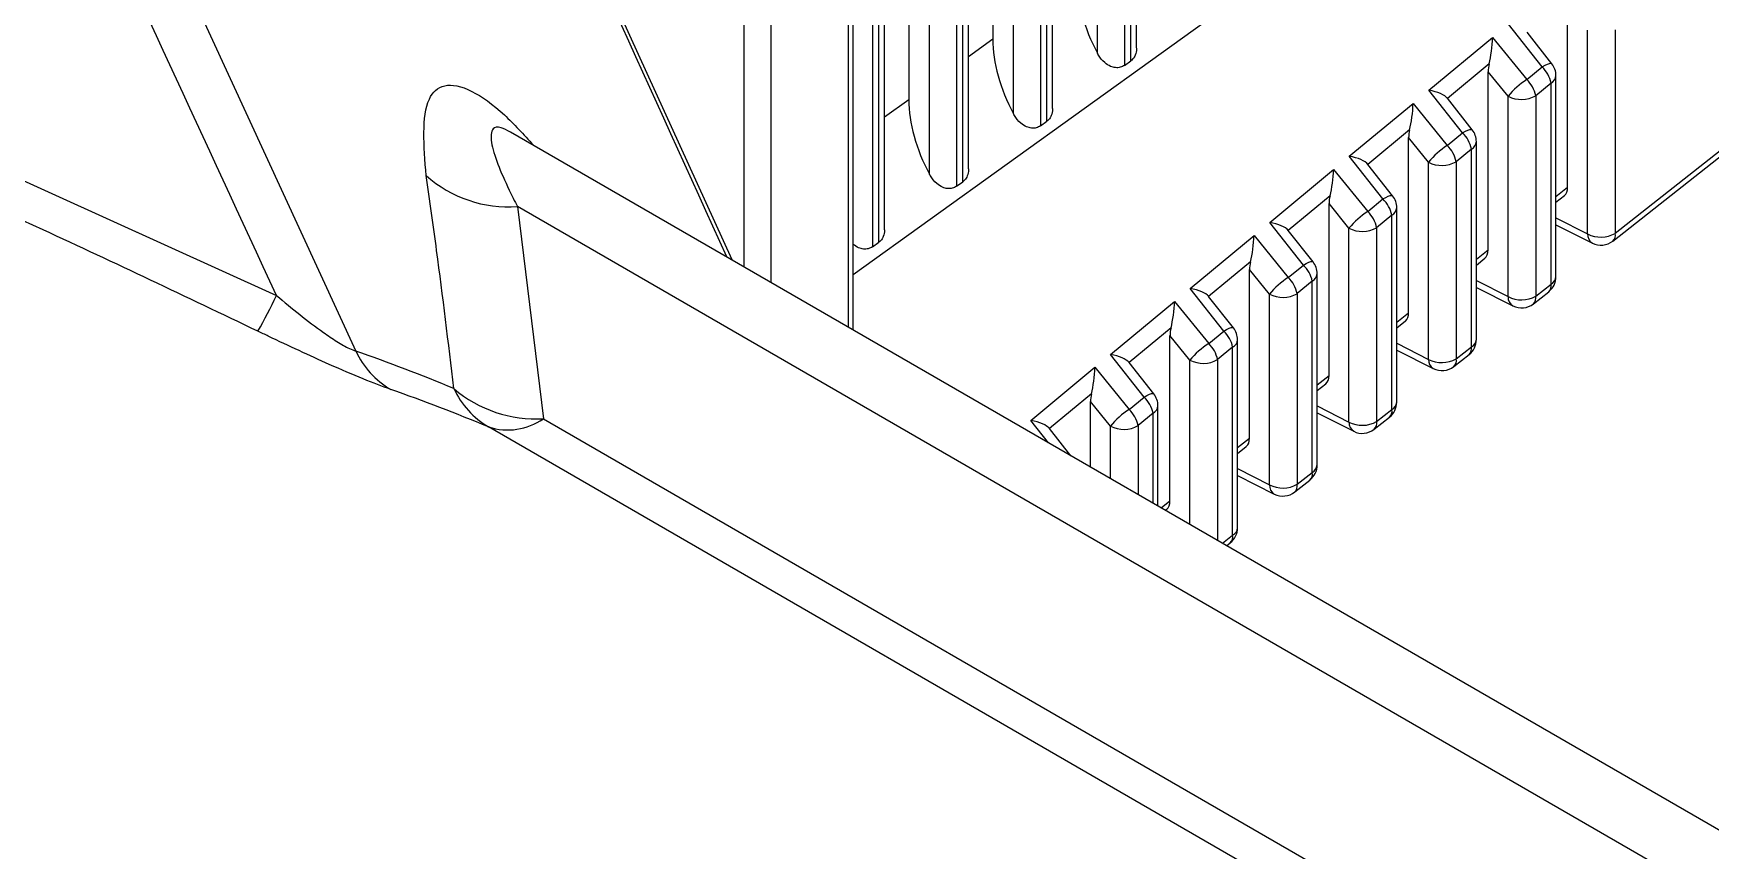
# Model space of a CAD drawing. Extents: x 17.3 to 113.1, y 4.8 to 84.5.
# Drawn here: x 29.648 to 30.523, y 67.448 to 67.874 of the extents above; entities that cross this region are included whole.
import ezdxf

# ---------------------------------------------------------------- set-up
doc = ezdxf.new("R2010")
doc.units = 0
doc.header["$MEASUREMENT"] = 0
doc.layers.add('OBJECT', color=7, linetype='CONTINUOUS')

msp = doc.modelspace()

# ---------------------------------------------------------------- linework, layer by layer
at = {"layer": 'OBJECT'}
for p, q in [((29.34789, 68.72323), (29.81627, 67.70802)), ((30.01265, 67.7555), (29.65335, 68.54417)), ((30.20336, 67.86327), (30.20336, 68.35643)), ((30.21744, 68.3578), (30.21744, 67.85694)), ((30.22079, 67.85935), (30.22079, 68.35852)), ((30.22372, 67.86602), (30.22372, 68.35984)), ((30.1736, 68.33871), (30.1736, 67.82542)), ((30.17695, 67.82783), (30.17695, 68.33904)), ((30.17988, 67.83449), (30.17988, 68.33991)), ((30.15952, 67.83174), (30.15952, 68.33703)), ((30.14876, 68.32639), (30.14876, 67.87056)), ((30.12976, 68.31713), (30.12976, 67.79389)), ((30.13311, 67.7963), (30.13311, 68.31865)), ((30.13603, 67.80297), (30.13603, 68.31998)), ((30.10491, 68.30584), (30.10491, 67.83904)), ((30.11568, 67.80022), (30.11568, 68.31073)), ((30.08927, 67.76478), (30.08927, 68.29744)), ((30.09219, 67.77144), (30.09219, 68.30249)), ((30.08592, 68.29402), (30.08592, 67.76237)), ((30.07338, 67.72044), (30.07338, 68.26328)), ((30.07594, 67.71896), (30.07594, 68.26714)), ((30.019, 67.75184), (30.019, 68.18285)), ((30.03286, 68.18341), (30.03286, 67.74383)), ((30.07594, 67.74796), (30.37968, 67.96637)), ((30.44874, 67.79342), (30.44874, 67.88807)), ((30.43543, 67.85616), (30.41788, 67.87839)), ((30.45914, 67.76908), (30.45914, 67.87526)), ((30.47358, 67.87552), (30.47358, 67.76934)), ((29.48782, 67.86717), (29.77491, 67.73695)), ((30.14876, 67.87056), (30.13603, 67.86142)), ((30.37633, 67.84396), (30.40958, 67.87152)), ((30.40958, 67.87152), (30.42743, 67.84953)), ((30.44049, 67.85781), (30.42754, 67.87421)), ((30.21744, 67.85694), (30.22079, 67.85935)), ((30.40778, 67.85777), (30.38603, 67.83974)), ((30.40724, 67.76072), (30.40724, 67.85367)), ((30.41763, 67.84086), (30.40724, 67.85367)), ((30.42743, 67.84953), (30.43543, 67.85616)), ((30.44264, 67.7468), (30.44264, 67.85161)), ((30.39389, 67.82173), (30.37633, 67.84396)), ((30.41763, 67.73637), (30.41763, 67.84086)), ((30.44008, 67.84775), (30.43208, 67.84112)), ((30.43208, 67.84112), (30.43208, 67.73663)), ((30.44008, 67.74293), (30.44008, 67.84775)), ((30.10491, 67.83904), (30.09219, 67.82989)), ((30.33479, 67.80953), (30.36808, 67.83712)), ((30.36808, 67.83712), (30.38592, 67.81513)), ((30.39895, 67.82338), (30.38599, 67.83978)), ((30.47234, 67.76534), (30.55812, 67.83293)), ((30.55863, 67.83635), (30.47358, 67.76934)), ((30.1736, 67.82542), (30.17695, 67.82783)), ((30.36628, 67.82337), (30.34448, 67.8053)), ((29.8971, 67.82219), (29.89711, 67.82218)), ((32.27844, 66.44749), (29.89712, 67.8222)), ((30.36573, 67.72801), (30.36573, 67.81927)), ((30.37613, 67.80646), (30.36573, 67.81927)), ((30.38592, 67.81513), (30.39389, 67.82173)), ((30.4011, 67.71406), (30.4011, 67.81718)), ((30.35234, 67.78729), (30.33479, 67.80953)), ((30.3574, 67.78894), (30.34445, 67.80534)), ((30.37613, 67.70367), (30.37613, 67.80646)), ((30.39853, 67.81332), (30.39057, 67.80672)), ((30.39057, 67.80672), (30.39057, 67.70393)), ((30.39853, 67.7102), (30.39853, 67.81332)), ((30.12976, 67.79389), (30.13311, 67.7963)), ((30.29324, 67.77509), (30.32657, 67.80272)), ((30.32657, 67.80272), (30.34442, 67.78073)), ((30.32477, 67.78897), (30.30294, 67.77087)), ((30.44264, 67.78861), (30.44874, 67.79342)), ((30.44264, 67.7856), (30.44705, 67.78908)), ((29.90067, 67.78329), (29.9142, 67.67268)), ((32.24652, 66.42906), (29.90067, 67.78329)), ((30.32422, 67.69531), (30.32422, 67.78487)), ((30.33462, 67.77206), (30.32422, 67.78487)), ((30.34442, 67.78073), (30.35234, 67.78729)), ((30.35699, 67.77889), (30.34906, 67.77232)), ((30.35699, 67.67746), (30.35699, 67.77889)), ((30.35955, 67.68133), (30.35955, 67.78275)), ((30.3108, 67.75286), (30.29324, 67.77509)), ((30.31586, 67.75451), (30.30291, 67.77091)), ((30.33462, 67.67096), (30.33462, 67.77206)), ((30.34906, 67.77232), (30.34906, 67.67122)), ((30.44264, 67.77742), (30.45914, 67.76908)), ((30.44264, 67.77388), (30.46164, 67.76427)), ((30.08592, 67.76237), (30.08927, 67.76478)), ((30.2517, 67.74066), (30.28506, 67.76832)), ((30.28506, 67.76832), (30.30291, 67.74633)), ((30.28326, 67.75457), (30.26139, 67.73644)), ((30.30291, 67.74633), (30.3108, 67.75286)), ((30.4011, 67.75588), (30.40724, 67.76072)), ((30.4011, 67.75286), (30.40555, 67.75637)), ((30.28272, 67.6626), (30.28272, 67.75047)), ((30.29311, 67.73766), (30.28272, 67.75047)), ((30.31544, 67.74445), (30.30756, 67.73792)), ((30.31544, 67.64473), (30.31544, 67.74445)), ((30.31801, 67.64859), (30.31801, 67.74832)), ((30.4011, 67.74473), (30.41763, 67.73637)), ((30.26925, 67.71843), (30.2517, 67.74066)), ((30.27431, 67.72008), (30.26136, 67.73648)), ((30.29311, 67.63826), (30.29311, 67.73766)), ((30.30756, 67.73792), (30.30756, 67.63852)), ((30.4011, 67.74119), (30.42013, 67.73157)), ((30.43083, 67.73264), (30.43883, 67.73894)), ((30.43208, 67.73663), (30.44008, 67.74293)), ((30.21015, 67.70623), (30.24356, 67.73392)), ((30.24356, 67.73392), (30.2614, 67.71193)), ((30.35955, 67.72314), (30.36573, 67.72801)), ((30.24176, 67.72017), (30.21985, 67.70201)), ((30.2614, 67.71193), (30.26925, 67.71843)), ((30.35955, 67.72013), (30.36404, 67.72367)), ((30.24121, 67.6299), (30.24121, 67.71607)), ((30.25161, 67.70326), (30.24121, 67.71607)), ((30.2739, 67.71002), (30.26605, 67.70352)), ((30.2739, 67.61199), (30.2739, 67.71002)), ((30.27646, 67.61586), (30.27646, 67.71388)), ((30.35955, 67.71205), (30.37613, 67.70367)), ((30.39057, 67.70393), (30.39853, 67.7102)), ((30.22771, 67.684), (30.21015, 67.70623)), ((30.23277, 67.68565), (30.21982, 67.70205)), ((30.25161, 67.61755), (30.25161, 67.70326)), ((30.26605, 67.70352), (30.26605, 67.60922)), ((30.35955, 67.70851), (30.37862, 67.69886)), ((30.38932, 67.69993), (30.39729, 67.70621)), ((30.16861, 67.6718), (30.20205, 67.69952)), ((30.20205, 67.69952), (30.2199, 67.67753)), ((30.31801, 67.69041), (30.32422, 67.69531)), ((30.20025, 67.68577), (30.1783, 67.66758)), ((30.2199, 67.67753), (30.22771, 67.684)), ((30.31801, 67.68739), (30.32254, 67.69096)), ((30.1997, 67.64752), (30.1997, 67.68167)), ((30.2101, 67.66886), (30.1997, 67.68167)), ((30.23235, 67.67559), (30.22454, 67.66912)), ((30.23235, 67.62867), (30.23235, 67.67559)), ((30.23492, 67.62719), (30.23492, 67.67945)), ((30.31801, 67.67936), (30.33462, 67.67096)), ((30.31801, 67.67582), (30.33712, 67.66616)), ((30.34906, 67.67122), (30.35699, 67.67746)), ((32.1395, 66.36727), (29.8856, 67.66842)), ((29.9142, 67.67268), (32.15748, 66.37766)), ((30.17779, 67.66017), (30.16861, 67.6718)), ((30.18948, 67.65342), (30.17827, 67.66762)), ((30.2101, 67.64152), (30.2101, 67.66886)), ((30.22454, 67.66912), (30.22454, 67.63318)), ((30.34782, 67.66723), (30.35574, 67.67347)), ((30.27646, 67.65767), (30.28272, 67.6626)), ((30.27646, 67.65466), (30.28103, 67.65826)), ((30.27646, 67.64668), (30.29311, 67.63826)), ((30.27646, 67.64313), (30.29561, 67.63345)), ((30.30631, 67.63452), (30.3142, 67.64074)), ((30.30756, 67.63852), (30.31544, 67.64473)), ((30.23657, 67.62624), (30.24121, 67.6299)), ((30.23877, 67.62496), (30.23952, 67.62555)), ((30.26854, 67.60778), (30.2739, 67.61199)), ((30.27075, 67.6065), (30.27265, 67.608))]:
    msp.add_line(p, q, dxfattribs=at)
at = {"layer": 'OBJECT', "flags": 128}
for points in [[(30.43543, 67.85616), (30.43692, 67.857), (30.43822, 67.85761), (30.43927, 67.85795), (30.44004, 67.85802), (30.44049, 67.85781), (30.44049, 67.85781)], [(30.39389, 67.82173), (30.39537, 67.82257), (30.39667, 67.82317), (30.39773, 67.82352), (30.3985, 67.82359), (30.39894, 67.82338), (30.39895, 67.82338)], [(30.35234, 67.78729), (30.35383, 67.78814), (30.35513, 67.78874), (30.35618, 67.78909), (30.35695, 67.78916), (30.3574, 67.78895), (30.3574, 67.78894)], [(30.3108, 67.75286), (30.31228, 67.7537), (30.31358, 67.75431), (30.31464, 67.75466), (30.31541, 67.75472), (30.31585, 67.75452), (30.31586, 67.75451)], [(30.26925, 67.71843), (30.27074, 67.71927), (30.27204, 67.71988), (30.27309, 67.72022), (30.27386, 67.72029), (30.27431, 67.72008), (30.27431, 67.72008)], [(30.22771, 67.684), (30.22919, 67.68484), (30.23049, 67.68545), (30.23155, 67.68579), (30.23232, 67.68586), (30.23276, 67.68565), (30.23277, 67.68565)]]:
    msp.add_lwpolyline(points, dxfattribs=at)
at = {"layer": 'OBJECT'}
for centre, radius, start, end in [((30.43264, 67.85161), 0.01, 0, 38.29771), ((30.44813, 67.81624), 0.0392, 121.88159, 141.08983), ((30.4164, 67.83795), 0.01599, 11.44037, 46.3924), ((30.4244, 67.84458), 0.01599, 11.44085, 46.39265), ((30.43786, 67.85201), 0.0048, 297.53163, 355.25391), ((30.42462, 67.85442), 0.01525, 242.75301, 299.28075), ((30.3911, 67.81718), 0.01, 0, 38.29771), ((30.40664, 67.78183), 0.03921, 121.88549, 141.08592), ((30.37489, 67.80355), 0.016, 11.44536, 46.39027), ((30.38285, 67.81014), 0.016, 11.44426, 46.39211), ((30.39631, 67.81758), 0.0048, 297.52704, 355.26408), ((30.38311, 67.82002), 0.01525, 242.753, 299.28169), ((29.89614, 67.84818), 0.06504, 228.4862, 273.99239), ((30.34955, 67.78275), 0.01, 0, 38.29771), ((30.36512, 67.74744), 0.0392, 121.88269, 141.08873), ((30.33339, 67.76915), 0.01599, 11.43845, 46.39718), ((30.34131, 67.77571), 0.01599, 11.44037, 46.3924), ((30.35477, 67.78314), 0.0048, 297.5272, 355.25834), ((30.3416, 67.78562), 0.01525, 242.75473, 299.27996), ((30.46448, 67.7688), 0.00534, 176.99887, 237.8973), ((30.46612, 67.78264), 0.01525, 242.75263, 299.28113), ((30.46615, 67.7732), 0.01, 243.17761, 308.23609), ((30.4694, 67.76845), 0.00428, 313.41881, 11.95314), ((30.29976, 67.74128), 0.01599, 11.44375, 46.39261), ((30.30801, 67.74832), 0.01, 0, 38.29771), ((30.32363, 67.71303), 0.03921, 121.88549, 141.08592), ((30.29188, 67.73475), 0.016, 11.4427, 46.39007), ((30.31322, 67.74871), 0.0048, 297.52704, 355.26408), ((30.43264, 67.7468), 0.01, 308.23609, 0), ((30.43786, 67.74719), 0.0048, 297.53163, 355.25391), ((29.49881, 67.86907), 0.30609, 330.50248, 334.42818), ((30.3001, 67.75122), 0.01525, 242.75263, 299.28113), ((30.42462, 67.74993), 0.01525, 242.75301, 299.28075), ((30.42297, 67.73609), 0.00534, 176.99837, 237.90286), ((30.42789, 67.73574), 0.00428, 313.40684, 11.96565), ((30.43589, 67.74205), 0.00428, 313.41267, 11.95217), ((30.42464, 67.74049), 0.01, 243.17761, 308.23609), ((30.25822, 67.70685), 0.01599, 11.44037, 46.3924), ((30.26646, 67.71388), 0.01, 0, 38.29771), ((30.28211, 67.67864), 0.0392, 121.88159, 141.08983), ((30.25037, 67.70034), 0.016, 11.44605, 46.38958), ((30.27168, 67.71428), 0.0048, 297.5272, 355.25834), ((30.3911, 67.71406), 0.01, 308.23609, 0), ((30.39435, 67.70931), 0.00428, 313.41975, 11.949), ((30.39631, 67.71446), 0.0048, 297.52704, 355.26408), ((29.51074, 66.83227), 0.92752, 67.37798, 70.76741), ((29.85818, 67.72781), 0.04635, 205.26567, 239.29019), ((30.25859, 67.71682), 0.01525, 242.753, 299.28169), ((30.38146, 67.70339), 0.00534, 177.00409, 237.89714), ((30.38311, 67.71723), 0.01525, 242.753, 299.28169), ((30.38314, 67.70779), 0.01, 243.17761, 308.23609), ((30.38638, 67.70304), 0.00428, 313.41815, 11.94989), ((29.52985, 66.8147), 0.92488, 67.37849, 70.76719), ((29.90877, 67.70755), 0.04547, 204.86667, 239.36829), ((29.91051, 67.73879), 0.06622, 229.51273, 273.19869), ((30.21667, 67.67242), 0.016, 11.44565, 46.39072), ((30.22492, 67.67945), 0.01, 0, 38.29771), ((30.24061, 67.64423), 0.03922, 121.88606, 141.08536), ((30.20887, 67.66595), 0.01599, 11.44346, 46.39217), ((30.23013, 67.67985), 0.0048, 297.52704, 355.26408), ((30.34955, 67.68133), 0.01, 308.23609, 0), ((30.3528, 67.67658), 0.00428, 313.41752, 11.95052), ((30.35477, 67.68172), 0.0048, 297.5272, 355.25834), ((29.89556, 67.69972), 0.03285, 252.34276, 304.57326), ((30.21708, 67.68242), 0.01525, 242.75413, 299.28055), ((30.33996, 67.67068), 0.00534, 176.99639, 237.90484), ((30.3416, 67.68453), 0.01525, 242.75473, 299.27996), ((30.34163, 67.67508), 0.01, 243.17761, 308.23609), ((30.34488, 67.67034), 0.00428, 313.42099, 11.95096), ((30.30801, 67.64859), 0.01, 308.23609, 0), ((30.31322, 67.64899), 0.0048, 297.52704, 355.26408), ((30.31126, 67.64384), 0.00428, 313.40391, 11.96093), ((30.3001, 67.65182), 0.01525, 242.75263, 299.28113), ((30.29845, 67.63798), 0.00534, 176.99887, 237.8973), ((30.30012, 67.64238), 0.01, 243.17761, 308.23609), ((30.30337, 67.63763), 0.00428, 313.41881, 11.95314), ((30.26646, 67.61586), 0.01, 308.23609, 0), ((30.27168, 67.61625), 0.0048, 297.5272, 355.25834), ((30.26971, 67.61111), 0.00428, 313.41881, 11.95314)]:
    msp.add_arc(centre, radius, start, end, dxfattribs=at)
for centre, major_axis, ratio, start_param, end_param in [((30.23539, 67.87786), (-0.03015, 0.0521), 0.583023, 0.78916, 1.51409), ((30.19155, 67.84634), (-0.03015, 0.0521), 0.583023, 0.78916, 1.51409), ((30.40679, 67.86697), (0.00138, 0.01392), 0.177178, 4.008057, 5.062469), ((30.41393, 67.85817), (0.00404, 0.01025), 0.521, 1.812242, 2.218503), ((30.37354, 67.83941), (0.01306, -0.00138), 0.372225, 0.340665, 1.395076), ((30.14771, 67.81481), (-0.03015, 0.0521), 0.583023, 0.78916, 1.51409), ((30.36529, 67.83257), (0.00138, 0.01392), 0.177178, 4.008057, 5.062469), ((30.37243, 67.82377), (0.00404, 0.01025), 0.521, 1.812242, 2.218503), ((30.332, 67.80498), (0.01306, -0.00138), 0.372225, 0.340665, 1.395076), ((30.32378, 67.79817), (0.00138, 0.01392), 0.177178, 4.008057, 5.062469), ((30.33092, 67.78937), (0.00404, 0.01025), 0.521, 1.812242, 2.218503), ((30.4416, 67.79751), (-0.00505, 0.00871), 0.579362, 3.224011, 3.926284), ((30.29045, 67.77055), (0.01306, -0.00138), 0.372225, 0.340665, 1.395076), ((30.28227, 67.76377), (0.00138, 0.01392), 0.177178, 4.008057, 5.062469), ((30.28941, 67.75497), (0.00404, 0.01025), 0.521, 1.812242, 2.218503), ((30.4001, 67.76481), (-0.00505, 0.00871), 0.579362, 3.224011, 3.926284), ((30.24891, 67.73612), (0.01306, -0.00138), 0.372225, 0.340665, 1.395076), ((30.24077, 67.72937), (0.00138, 0.01392), 0.177178, 4.008057, 5.062469), ((30.35859, 67.7321), (-0.00505, 0.00871), 0.579362, 3.224011, 3.926284), ((30.24791, 67.72057), (0.00404, 0.01025), 0.521, 1.812242, 2.218503), ((30.20736, 67.70168), (0.01306, -0.00138), 0.372225, 0.340665, 1.395076), ((30.19926, 67.69497), (0.00138, 0.01392), 0.177178, 4.008057, 5.062469), ((30.31709, 67.6994), (-0.00505, 0.00871), 0.579362, 3.224011, 3.926284), ((30.2064, 67.68617), (0.00404, 0.01025), 0.521, 1.812242, 2.218503), ((30.16582, 67.66725), (0.01306, -0.00138), 0.372225, 0.340665, 1.395076), ((30.27558, 67.66669), (-0.00505, 0.00871), 0.579362, 3.224011, 3.926284), ((30.23407, 67.63399), (-0.00505, 0.00871), 0.579362, 3.224011, 3.926284)]:
    msp.add_ellipse(centre, major_axis=major_axis, ratio=ratio, start_param=start_param, end_param=end_param, dxfattribs=at)
for points, knots in [([(29.77491, 67.73695), (29.70078, 67.89735), (29.54846, 68.22696), (29.39647, 68.55624), (29.31845, 68.72528)], [0, 0, 0, 0, 0.486655, 1, 1, 1, 1]), ([(30.00992, 67.75708), (29.97093, 67.84274), (29.85057, 68.10719), (29.72979, 68.37179), (29.64813, 68.55067)], [0, 0, 0, 0, 0.323955, 1, 1, 1, 1]), ([(30.21744, 67.85694), (30.21674, 67.85655), (30.21535, 67.85576), (30.21276, 67.85565), (30.20989, 67.85641), (30.20663, 67.85854), (30.20452, 67.86116), (30.20352, 67.86296), (30.20336, 67.86327)], [0, 0, 0, 0, 0.150356, 0.300706, 0.452233, 0.658986, 0.942862, 1, 1, 1, 1]), ([(30.22366, 67.86601), (30.22368, 67.86586), (30.22384, 67.86456), (30.22324, 67.86244), (30.22209, 67.8604), (30.22109, 67.8596), (30.22079, 67.85935)], [0, 0, 0, 0, 0.057027, 0.480686, 0.839306, 1, 1, 1, 1]), ([(29.76522, 67.71835), (29.72791, 67.73614), (29.63379, 67.781), (29.5382, 67.82278), (29.48051, 67.848)], [0, 0, 0, 0, 0.396331, 1, 1, 1, 1]), ([(29.85303, 67.79947), (29.8518, 67.81498), (29.85005, 67.83692), (29.8617, 67.84808), (29.87544, 67.84544), (29.89241, 67.83351), (29.90391, 67.82092), (29.90903, 67.81532)], [0, 0, 0, 0, 0.400065, 0.56598, 0.7333, 0.881266, 1, 1, 1, 1]), ([(30.1736, 67.82542), (30.1729, 67.82502), (30.1715, 67.82424), (30.16892, 67.82412), (30.16604, 67.82488), (30.16279, 67.82701), (30.16068, 67.82964), (30.15968, 67.83144), (30.15952, 67.83174)], [0, 0, 0, 0, 0.150355, 0.300701, 0.452233, 0.658976, 0.942851, 1, 1, 1, 1]), ([(30.17982, 67.83449), (30.17984, 67.83433), (30.18, 67.83303), (30.1794, 67.83092), (30.17825, 67.82888), (30.17725, 67.82807), (30.17695, 67.82783)], [0, 0, 0, 0, 0.0570063, 0.4806836, 0.8393053, 1, 1, 1, 1]), ([(29.897, 67.82207), (29.89526, 67.82303), (29.8908, 67.82548), (29.88683, 67.8241), (29.88641, 67.81469), (29.89285, 67.79886), (29.89921, 67.78619), (29.90067, 67.78329)], [0, 0, 0, 0, 0.086975, 0.222416, 0.436076, 0.870904, 1, 1, 1, 1]), ([(29.86751, 67.68843), (29.86463, 67.71245), (29.86019, 67.74948), (29.85489, 67.78647), (29.85303, 67.79947)], [0, 0, 0, 0, 0.648493, 1, 1, 1, 1]), ([(30.12976, 67.79389), (30.12906, 67.7935), (30.12766, 67.79271), (30.12508, 67.7926), (30.1222, 67.79336), (30.11895, 67.79549), (30.11684, 67.79812), (30.11584, 67.79991), (30.11568, 67.80022)], [0, 0, 0, 0, 0.150356, 0.300719, 0.452234, 0.658987, 0.942863, 1, 1, 1, 1]), ([(30.13597, 67.80296), (30.13599, 67.80281), (30.13616, 67.80151), (30.13556, 67.79939), (30.13441, 67.79735), (30.13341, 67.79655), (30.13311, 67.7963)], [0, 0, 0, 0, 0.0570063, 0.4806836, 0.8393053, 1, 1, 1, 1]), ([(30.09213, 67.77144), (30.09215, 67.77128), (30.09232, 67.76998), (30.09172, 67.76787), (30.09057, 67.76583), (30.08957, 67.76502), (30.08927, 67.76478)], [0, 0, 0, 0, 0.0570068, 0.480713, 0.8393378, 1, 1, 1, 1]), ([(30.08592, 67.76237), (30.08522, 67.76197), (30.08382, 67.76119), (30.08124, 67.76108), (30.07847, 67.76177), (30.07684, 67.76296), (30.07594, 67.76362)], [0, 0, 0, 0, 0.236207, 0.472398, 0.710436, 1, 1, 1, 1]), ([(29.77491, 67.73695), (29.78296, 67.7303), (29.7932, 67.72182), (29.80642, 67.71287), (29.81246, 67.70938), (29.81522, 67.7084), (29.81627, 67.70802)], [0, 0, 0, 0, 0.580898, 0.740076, 0.900892, 1, 1, 1, 1]), ([(29.83451, 67.68796), (29.82999, 67.68964), (29.82097, 67.69299), (29.79865, 67.70263), (29.7795, 67.7115), (29.76703, 67.71748), (29.76522, 67.71835)], [0, 0, 0, 0, 0.254854, 0.508631, 0.928591, 1, 1, 1, 1])]:
    msp.add_open_spline(points, degree=3, knots=knots, dxfattribs=at)

doc.saveas('drawing.dxf')
